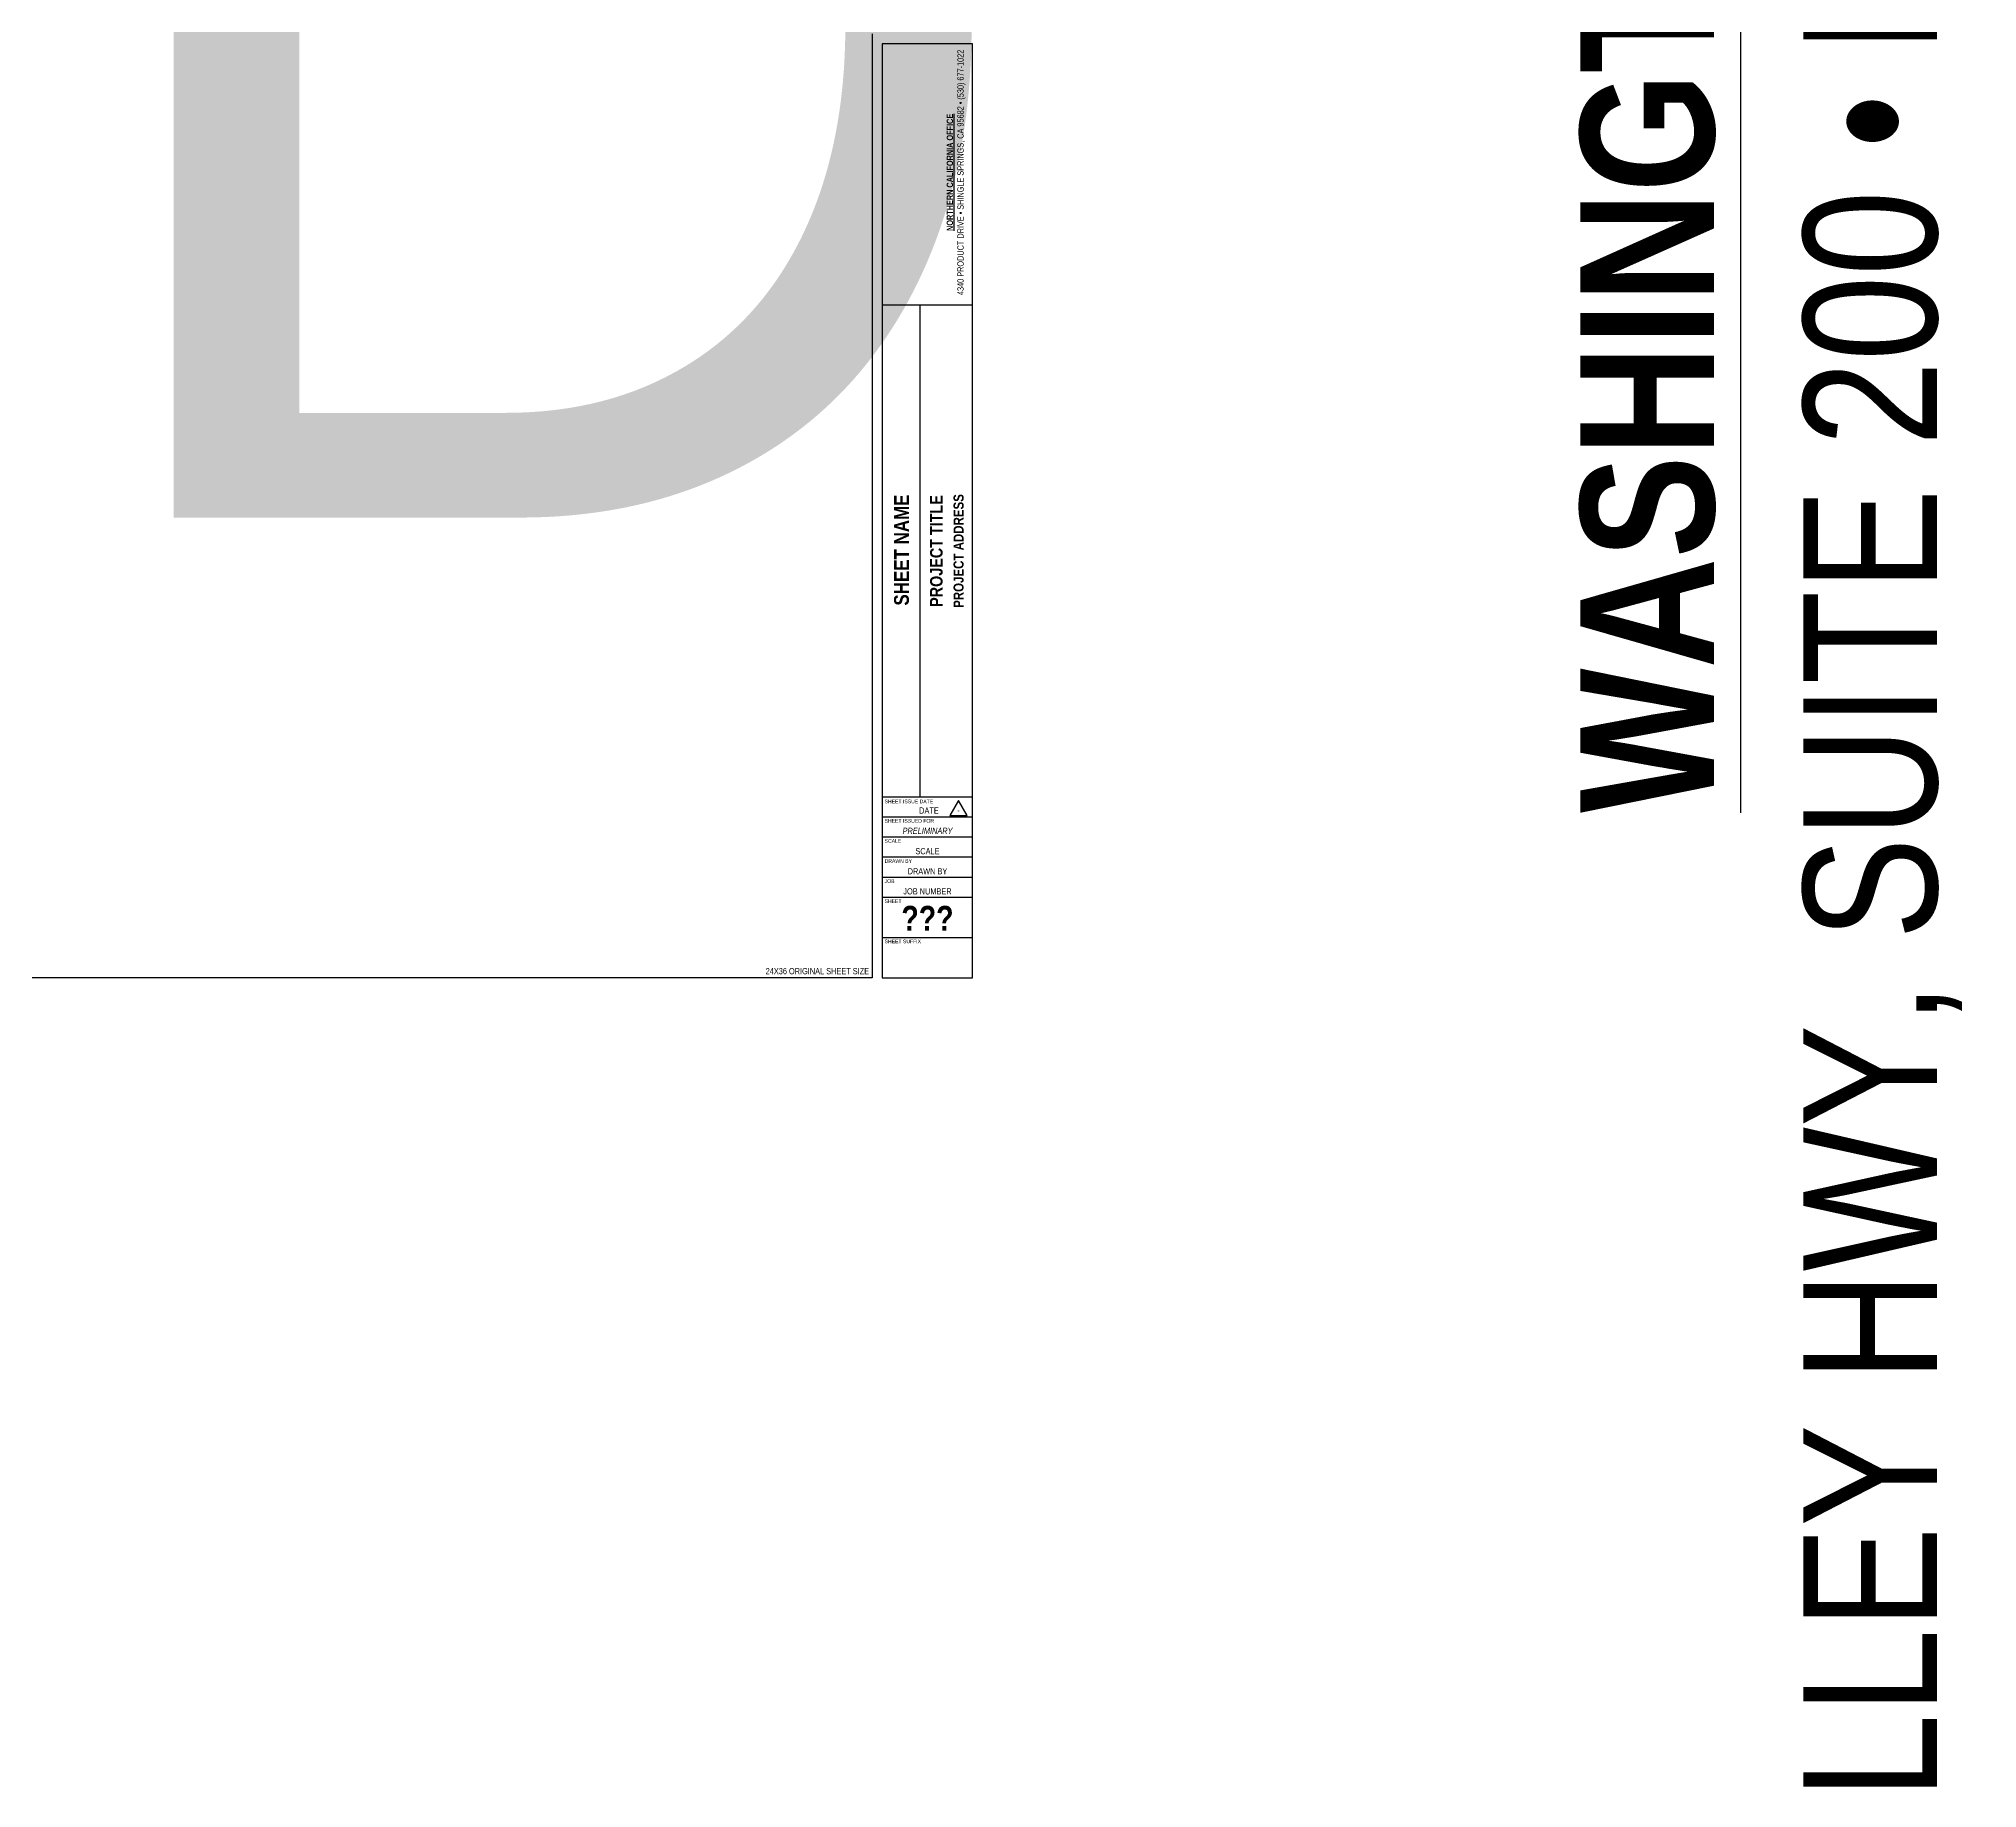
# Model space of a CAD drawing. Header units: inches. Extents: x 2832 to 8547, y -592 to 860.
# Drawn here: x 8186.87 to 8210.99, y 588.8 to 610.57 of the extents above; entities that cross this region are included whole.
import ezdxf
from ezdxf.enums import TextEntityAlignment as Align

# ---------------------------------------------------------------- set-up
doc = ezdxf.new("R2010")
doc.units = ezdxf.units.IN
doc.header["$LTSCALE"] = 5
doc.header["$MEASUREMENT"] = 0
for name, color, linetype in [('border', 102, 'Continuous'), ('FORM', 5, 'Continuous'), ('NOTES', 5, 'Continuous'), ('TITLE', 152, 'Continuous')]:
    doc.layers.add(name, color=color, linetype=linetype)
doc.layers.add('PAPER', color=50, linetype='Continuous', plot=False)
doc.styles.add('Arial Narrow', font='ARIALN.TTF', dxfattribs={"height": 1.5})
doc.styles.add('Arial Narrow_1', font='ARIALN.TTF', dxfattribs={"height": 6})
doc.styles.add('Arial Narrow_B', font='ARIALNB.TTF', dxfattribs={"height": 18})
doc.styles.add('Arial Narrow_B_3', font='ARIALNB.TTF', dxfattribs={"height": 0.078125})
doc.styles.add('Arial Narrow_B_5', font='ARIALNB.TTF', dxfattribs={"height": 0.3125})
doc.styles.add('Arial Narrow_B_I', font='ARIALNBI.TTF', dxfattribs={"height": 0.076921})
doc.styles.add('VBA_txt', font='arial.ttf', dxfattribs={"height": 2})

# ---------------------------------------------------------------- blocks, each defined once
blk = doc.blocks.new('VBA_24X36_LAYOUT_BACKUP')
at = {"layer": 'border', "color": 102}
for p, q in [((34.288, 12.074), (34.288, 0.324)), ((34.413, 11.949), (34.413, 0.324)), ((35.538, 11.949), (34.413, 11.949)), ((35.538, 0.324), (35.538, 11.949)), ((34.413, 8.699), (35.538, 8.699)), ((34.288, 0.324), (1.265, 0.324)), ((34.413, 0.324), (35.538, 0.324))]:
    blk.add_line(p, q, dxfattribs=at)
at = {"layer": 'border', "color": 104}
for p, q in [((34.882, 8.699), (34.882, 2.574)), ((35.538, 2.574), (34.413, 2.574)), ((35.538, 2.324), (34.413, 2.324)), ((35.538, 2.074), (34.413, 2.074)), ((35.538, 1.824), (34.413, 1.824)), ((35.538, 1.574), (34.413, 1.574)), ((35.538, 1.324), (34.413, 1.324)), ((35.538, 0.824), (34.413, 0.824))]:
    blk.add_line(p, q, dxfattribs=at)
at = {"layer": 'TITLE', "color": 5}
blk.add_lwpolyline([(35.363, 2.531), (35.255, 2.343), (35.471, 2.343)], close=True, dxfattribs=at)
at = {"layer": 'border', "color": 250, "insert": (35.215, 8.801), "char_height": 0.07932, "width": 3.09492, "attachment_point": 1, "rotation": 90, "style": 'Arial Narrow_B_5'}
blk.add_mtext('\\pxqc;{\\LNORTHERN CALIFORNIA OFFICE\\P\\fArial Narrow|b0|i0|c0|p34;\\l4340 PRODUCT DRIVE • SHINGLE SPRINGS, CA 95682 • (530) 677-1022}', dxfattribs=at)
at = {"layer": 'border', "color": 7, "line_spacing_factor": 0.968573}
for s, insert, char_height, width, attachment_point, style in [('SHEET ISSUE DATE', (34.443, 2.543), 0.04609, 0.60412, 1, 'Arial Narrow'), ('SHEET ISSUED FOR', (34.443, 2.301), 0.04609, 0.61425, 1, 'Arial Narrow'), ('SCALE', (34.443, 2.051), 0.0461, 0.207, 1, 'Arial Narrow'), ('DRAWN BY', (34.443, 1.801), 0.0461, 0.34031, 1, 'Arial Narrow'), ('JOB', (34.443, 1.551), 0.0461, 0.12262, 1, 'Arial Narrow'), ('SHEET', (34.443, 1.301), 0.0461, 0.21094, 1, 'Arial Narrow'), ('SHEET SUFFIX', (34.443, 0.801), 0.04609, 0.38807, 1, 'Arial Narrow'), ('24X36 ORIGINAL SHEET SIZE', (34.25, 0.446), 0.07682, 1.4775, 3, 'Arial Narrow_1')]:
    blk.add_mtext(s, dxfattribs=dict(at, insert=insert, char_height=char_height, width=width, attachment_point=attachment_point, style=style))
at = {"layer": 'NOTES', "color": 152, "lineweight": 9, "style": 'Arial Narrow_B'}
blk.add_attdef('SHEET_#', text='', height=0.309, dxfattribs=at).set_placement((34.976, 1.22), align=Align.TOP_CENTER)
at = {"layer": 'NOTES', "color": 152, "lineweight": 9, "style": 'Arial Narrow_B', "width": 0.65}
blk.add_attdef('SHEET_SUFFIX', text='', height=0.307, dxfattribs=at).set_placement((34.976, 0.72), align=Align.TOP_CENTER)
at = {"layer": 'TITLE', "color": 1, "insert": (34.977, 2.192), "char_height": 0.07692, "width": 0.72562, "attachment_point": 2, "line_spacing_factor": 0.967285, "style": 'Arial Narrow_B_I'}
blk.add_mtext('PRELIMINARY', dxfattribs=at)
at = {"layer": 'TITLE', "lineweight": 9, "style": 'Arial Narrow_B_3'}
blk.add_attdef('SHEET_NAME', text='', height=0.184, rotation=90, dxfattribs=at).set_placement((34.561, 5.648), align=Align.TOP_CENTER)
at = {"layer": 'TITLE', "lineweight": 9, "style": 'Arial Narrow_B'}
for tag, height, p in [('PROJECT_TITLE', 0.156, (35.086, 5.636)), ('PROJECT_ADDRESS', 0.125, (35.363, 5.636))]:
    blk.add_attdef(tag, text='', height=height, rotation=90, dxfattribs=at).set_placement(p, align=Align.MIDDLE_CENTER)
at = {"layer": 'TITLE', "lineweight": 9, "style": 'Arial Narrow_1'}
blk.add_attdef('DATE', text='', height=0.0768, dxfattribs=at).set_placement((35.117, 2.445), align=Align.TOP_RIGHT)
at = {"layer": 'TITLE', "color": 1, "style": 'Arial Narrow_1'}
blk.add_attdef('-', text='', height=0.0768, dxfattribs=at).set_placement((35.363, 2.447), align=Align.TOP_CENTER)
at = {"layer": 'TITLE', "lineweight": 9, "style": 'Arial Narrow_1'}
for tag, p in [('SCALE', (34.976, 1.939)), ('DRAWN_BY', (34.976, 1.689)), ('JOB_#', (34.976, 1.439))]:
    blk.add_attdef(tag, text='', height=0.0768, dxfattribs=at).set_placement(p, align=Align.TOP_CENTER)
blk = doc.blocks.new('*U131')
at = {"layer": 'TITLE', "insert": (-7.457, -80.288), "char_height": 1.663849, "width": 82.23478, "attachment_point": 1, "rotation": 90, "style": 'Arial Narrow_B_5'}
blk.add_mtext('\\pxqc;{\\LWASHINGTON OFFICE\\P\\fArial Narrow|b0|i0|c0|p34;\\l28610 MAPLE VALLEY HWY, SUITE 200 • MAPLE VALLEY, WA 98038 • (425) 413-1440}', dxfattribs=at)

msp = doc.modelspace()

# ---------------------------------------------------------------- block references
at = {"layer": 'border'}
msp.add_blockref('*U131', (8213.51394, 650.48291), dxfattribs=at)
at = {"layer": 'FORM'}
msp.add_blockref('VBA_24X36_LAYOUT_BACKUP', (8162.95618, 598.56087), dxfattribs=at).add_auto_attribs({'DATE': 'DATE', 'SCALE': 'SCALE', 'SHEET_#': '???', 'SHEET_NAME': 'SHEET NAME', '-': '-', 'DRAWN_BY': 'DRAWN BY', 'JOB_#': 'JOB NUMBER', 'PROJECT_TITLE': 'PROJECT TITLE', 'PROJECT_ADDRESS': 'PROJECT ADDRESS'})

# ---------------------------------------------------------------- texts
at = {"layer": 'PAPER', "linetype": 'ByBlock', "insert": (8164.8188, 616.61354), "char_height": 12, "attachment_point": 1, "style": 'VBA_txt'}
msp.add_mtext_dynamic_manual_height_columns('OLD', width=14.074643, gutter_width=10, heights=[0], dxfattribs=at)

doc.saveas('drawing.dxf')
